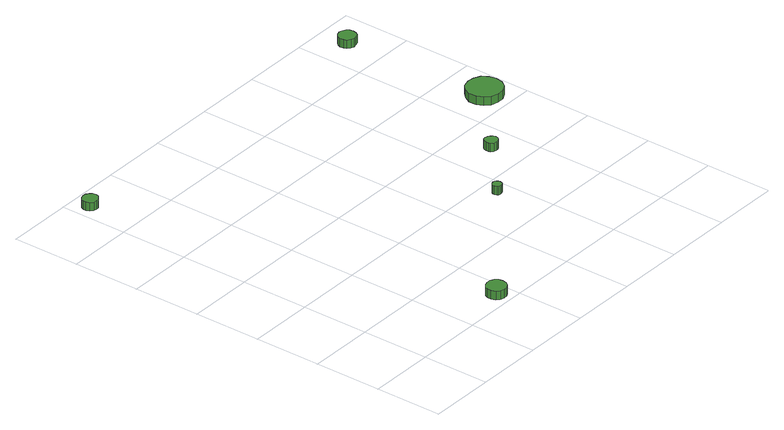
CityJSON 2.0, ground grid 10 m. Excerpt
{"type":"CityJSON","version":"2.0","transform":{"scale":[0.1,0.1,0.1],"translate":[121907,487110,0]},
"CityObjects":{
"tree1":{"type":"SolitaryVegetationObject","attributes":{"function":"something"},"geometry":[{"type":"MultiSurface","lod":"1","boundaries":[[[0,1,2,3,4,5,6,7,8,9,10,11,12,13,14]],[[15,16,17,18,19,20,21,22,23,24,25,26,27,28,29]],[[0,29,28,1]],[[1,28,27,2]],[[2,27,26,3]],[[3,26,25,4]],[[4,25,24,5]],[[5,24,23,6]],[[6,23,22,7]],[[7,22,21,8]],[[8,21,20,9]],[[9,20,19,10]],[[10,19,18,11]],[[11,18,17,12]],[[12,17,16,13]],[[13,16,15,14]],[[14,15,29,0]]]}]},
"tree2":{"type":"SolitaryVegetationObject","attributes":{"function":"something"},"geometry":[{"type":"MultiSurface","lod":"1","boundaries":[[[30,31,32,33,34,35,36,37,38,39,40,41,42,43,44]],[[45,46,47,48,49,50,51,52,53,54,55,56,57,58,59]],[[30,59,58,31]],[[31,58,57,32]],[[32,57,56,33]],[[33,56,55,34]],[[34,55,54,35]],[[35,54,53,36]],[[36,53,52,37]],[[37,52,51,38]],[[38,51,50,39]],[[39,50,49,40]],[[40,49,48,41]],[[41,48,47,42]],[[42,47,46,43]],[[43,46,45,44]],[[44,45,59,30]]]}]},
"tree3":{"type":"SolitaryVegetationObject","attributes":{"function":"something"},"geometry":[{"type":"MultiSurface","lod":"1","boundaries":[[[60,61,62,63,64,65,66,67,68,69,70,71,72,73,74]],[[75,76,77,78,79,80,81,82,83,84,85,86,87,88,89]],[[60,89,88,61]],[[61,88,87,62]],[[62,87,86,63]],[[63,86,85,64]],[[64,85,84,65]],[[65,84,83,66]],[[66,83,82,67]],[[67,82,81,68]],[[68,81,80,69]],[[69,80,79,70]],[[70,79,78,71]],[[71,78,77,72]],[[72,77,76,73]],[[73,76,75,74]],[[74,75,89,60]]]}]},
"tree4":{"type":"SolitaryVegetationObject","attributes":{"function":"something"},"geometry":[{"type":"MultiSurface","lod":"1","boundaries":[[[90,91,92,93,94,95,96,97,98,99,100,101,102,103,104]],[[105,106,107,108,109,110,111,112,113,114,115,116,117,118,119]],[[90,119,118,91]],[[91,118,117,92]],[[92,117,116,93]],[[93,116,115,94]],[[94,115,114,95]],[[95,114,113,96]],[[96,113,112,97]],[[97,112,111,98]],[[98,111,110,99]],[[99,110,109,100]],[[100,109,108,101]],[[101,108,107,102]],[[102,107,106,103]],[[103,106,105,104]],[[104,105,119,90]]]}]},
"tree5":{"type":"SolitaryVegetationObject","attributes":{"function":"something"},"geometry":[{"type":"MultiSurface","lod":"1","boundaries":[[[120,121,122,123,124,125,126,127,128,129,130,131,132,133,134]],[[135,136,137,138,139,140,141,142,143,144,145,146,147,148,149]],[[120,149,148,121]],[[121,148,147,122]],[[122,147,146,123]],[[123,146,145,124]],[[124,145,144,125]],[[125,144,143,126]],[[126,143,142,127]],[[127,142,141,128]],[[128,141,140,129]],[[129,140,139,130]],[[130,139,138,131]],[[131,138,137,132]],[[132,137,136,133]],[[133,136,135,134]],[[134,135,149,120]]]}]},
"tree6":{"type":"SolitaryVegetationObject","attributes":{"function":"something"},"geometry":[{"type":"MultiSurface","lod":"1","boundaries":[[[150,151,152,153,154,155,156,157,158,159,160,161,162,163,164]],[[165,166,167,168,169,170,171,172,173,174,175,176,177,178,179]],[[150,179,178,151]],[[151,178,177,152]],[[152,177,176,153]],[[153,176,175,154]],[[154,175,174,155]],[[155,174,173,156]],[[156,173,172,157]],[[157,172,171,158]],[[158,171,170,159]],[[159,170,169,160]],[[160,169,168,161]],[[161,168,167,162]],[[162,167,166,163]],[[163,166,165,164]],[[164,165,179,150]]]}]}
},
"vertices":[
[192,21,18],[191,27,18],[187,32,18],[182,35,18],[176,35,18],[170,33,18],[165,29,18],[163,24,18],[163,18,18],[165,12,18],[170,8,18],[176,6,18],[182,7,18],[187,10,18],[191,15,18],[191,15,5],[187,10,5],[182,7,5],[176,6,5],[170,8,5],[165,12,5],[163,18,5],[163,24,5],[165,29,5],[170,33,5],[176,35,5],[182,35,5],[187,32,5],[191,27,5],[192,21,5],
[27,567,22],[26,572,22],[23,575,22],[19,578,22],[14,578,22],[10,577,22],[6,574,22],[4,569,22],[4,565,22],[6,560,22],[10,557,22],[14,556,22],[19,556,22],[23,559,22],[26,562,22],[26,562,9],[23,559,9],[19,556,9],[14,556,9],[10,557,9],[6,560,9],[4,565,9],[4,569,9],[6,574,9],[10,577,9],[14,578,9],[19,578,9],[23,575,9],[26,572,9],[27,567,9],
[383,175,17],[383,178,17],[381,180,17],[379,182,17],[376,182,17],[373,181,17],[371,179,17],[370,177,17],[370,174,17],[371,171,17],[373,169,17],[376,168,17],[379,169,17],[381,170,17],[383,172,17],[383,172,4],[381,170,4],[379,169,4],[376,168,4],[373,169,4],[371,171,4],[370,174,4],[370,177,4],[371,179,4],[373,181,4],[376,182,4],[379,182,4],[381,180,4],[383,178,4],[383,175,4],
[470,250,15],[469,254,15],[466,257,15],[463,259,15],[459,260,15],[455,259,15],[452,256,15],[451,252,15],[451,248,15],[452,245,15],[455,242,15],[459,241,15],[463,241,15],[466,243,15],[469,246,15],[469,246,2],[466,243,2],[463,241,2],[459,241,2],[455,242,2],[452,245,2],[451,248,2],[451,252,2],[452,256,2],[455,259,2],[459,260,2],[463,259,2],[466,257,2],[469,254,2],[470,250,2],
[583,338,15],[581,348,15],[575,357,15],[565,362,15],[555,363,15],[544,360,15],[537,353,15],[532,343,15],[532,332,15],[537,322,15],[544,315,15],[555,312,15],[565,313,15],[575,318,15],[581,327,15],[581,327,2],[575,318,2],[565,313,2],[555,312,2],[544,315,2],[537,322,2],[532,332,2],[532,343,2],[537,353,2],[544,360,2],[555,363,2],[565,362,2],[575,357,2],[581,348,2],[583,338,2],
[560,557,15],[559,562,15],[556,566,15],[551,569,15],[546,570,15],[541,568,15],[537,564,15],[535,559,15],[535,554,15],[537,549,15],[541,546,15],[546,544,15],[551,545,15],[556,547,15],[559,552,15],[559,552,2],[556,547,2],[551,545,2],[546,544,2],[541,546,2],[537,549,2],[535,554,2],[535,559,2],[537,564,2],[541,568,2],[546,570,2],[551,569,2],[556,566,2],[559,562,2],[560,557,2]
]}
